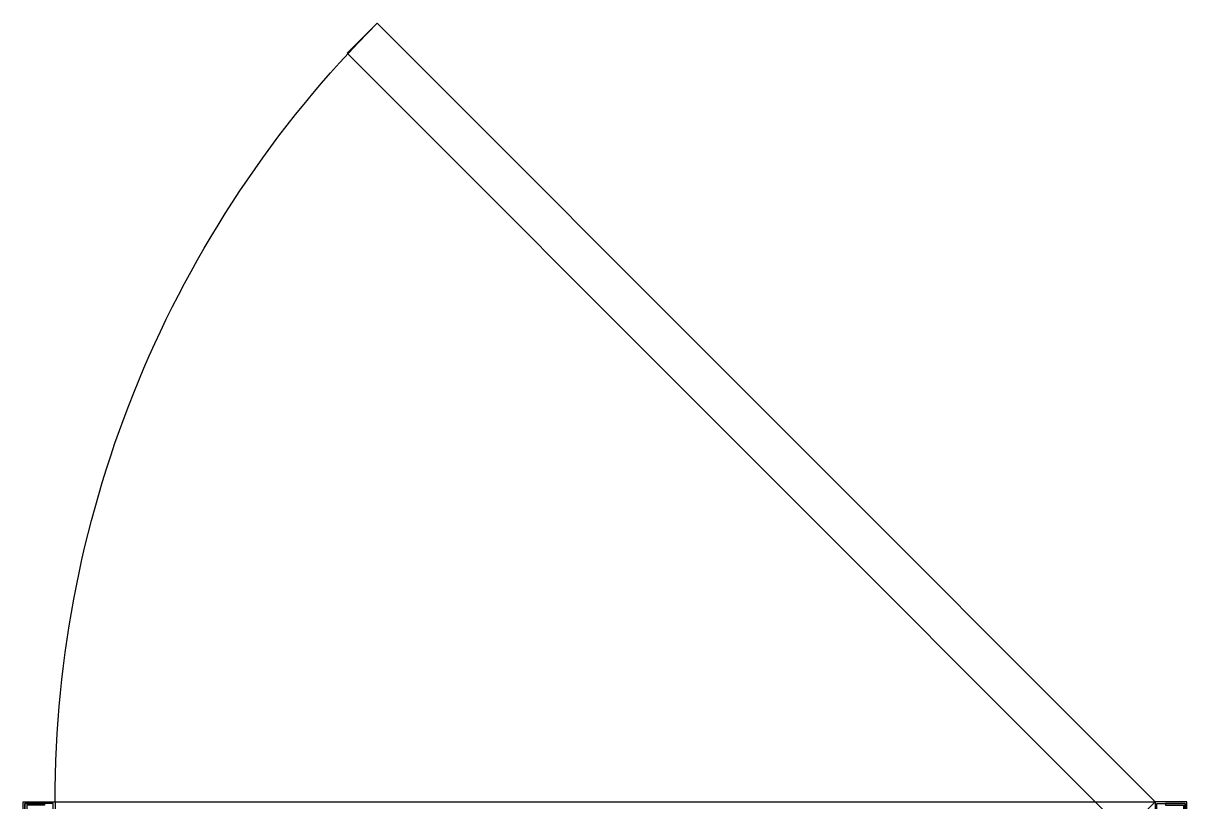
# Model space of a CAD drawing. Header units: millimetres. Extents: x 10000 to 302800, y 6800 to 229018.
# Drawn here: x 191028 to 192128, y 38478 to 39213 of the extents above; entities that cross this region are included whole.
import ezdxf

# ---------------------------------------------------------------- set-up
doc = ezdxf.new("R2010")
doc.units = ezdxf.units.MM
doc.header["$LTSCALE"] = 400
doc.header["$MEASUREMENT"] = 0
doc.layers.get('0').update_dxf_attribs({"linetype": 'CONTINUOUS'})
doc.layers.add('A-TXT1', color=3, linetype='CONTINUOUS')
doc.layers.add('X-CORE_9F$0$A-DOOR', color=4, linetype='CONTINUOUS')

# ---------------------------------------------------------------- blocks, each defined once
blk = doc.blocks.new('*U728')
at = {"layer": 'X-CORE_9F$0$A-DOOR', "color": 8}
for p, q in [((1070, 0), (30, 0)), ((45, -45), (1055, -45)), ((1055, -500), (45, -500))]:
    blk.add_line(p, q, dxfattribs=at)
at = {"layer": 'X-CORE_9F$0$A-DOOR'}
for points in [[(765.4, 735.4), (30, 0), (58.3, -28.3), (793.7, 707.1)], [(1.6, -15), (1.6, -15), (1.6, -15), (0, -15), (0, 0), (30, 0), (30, -45), (45, -45), (45, -500), (0, -500), (0, -485), (1.6, -485), (1.6, -485), (1.6, -485), (1.6, -498.4), (43.4, -498.4), (43.4, -46.6), (28.4, -46.6), (28.4, -1.6), (1.6, -1.6)], [(1098.4, -15), (1098.4, -15), (1098.4, -15), (1100, -15), (1100, 0), (1070, 0), (1070, -45), (1055, -45), (1055, -500), (1100, -500), (1100, -485), (1098.4, -485), (1098.4, -485), (1098.4, -485), (1098.4, -498.4), (1056.6, -498.4), (1056.6, -46.6), (1071.6, -46.6), (1071.6, -1.6), (1098.4, -1.6)]]:
    blk.add_lwpolyline(points, close=True, dxfattribs=at)
at = {"layer": 'X-CORE_9F$0$A-DOOR', "color": 8}
for points in [[(20, -498.4), (1.6, -498.4), (1.6, -1.6), (20, -1.6), (20, -3.2), (3.2, -3.2), (3.2, -496.8), (20, -496.8)], [(1080, -498.4), (1098.4, -498.4), (1098.4, -1.6), (1080, -1.6), (1080, -3.2), (1096.8, -3.2), (1096.8, -496.8), (1080, -496.8)]]:
    blk.add_lwpolyline(points, close=True, dxfattribs=at)
blk.add_arc((30, 0), 1040, 0, 45, dxfattribs=at)
blk = doc.blocks.new('X-CORE_9F$0$201207_점검구 수정용_JANG')
at = {"layer": 'X-CORE_9F$0$A-DOOR', "xscale": -1, "rotation": 359.9999999999994}
blk.add_blockref('*U728', (187348.8, 56871.2), dxfattribs=at)
blk = doc.blocks.new('X-CORE_9F')
at = {"layer": 'X-CORE_9F$0$A-DOOR'}
blk.add_blockref('X-CORE_9F$0$201207_점검구 수정용_JANG', (0, 0), dxfattribs=at)
blk = doc.blocks.new('X-BASE-9F')
blk.add_blockref('X-CORE_9F', (0, 0))

msp = doc.modelspace()

# ---------------------------------------------------------------- block references
at = {"layer": 'A-TXT1'}
msp.add_blockref('X-BASE-9F', (4779.3, -18393.7), dxfattribs=at)

doc.saveas('drawing.dxf')
